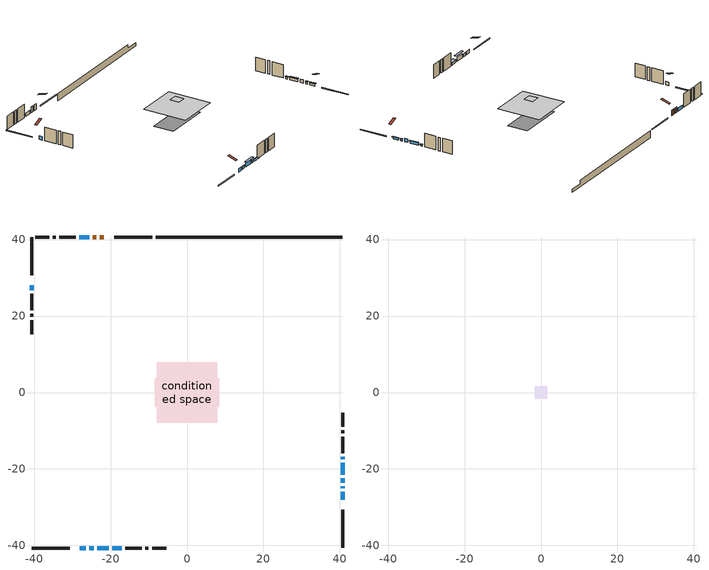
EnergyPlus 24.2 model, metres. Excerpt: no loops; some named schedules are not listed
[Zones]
conditioned space
 floor adiabatic (AdiabaticFloorConstruction): -7.94,-7.94 -7.94,7.94 7.94,7.94 7.94,-7.94 z4.19
 floor foundation (Slab1 construction): -8.48,-3.72 -8.48,3.72 8.48,3.72 8.48,-3.72 z-0.64
 wall outside (RimJoist1 construction): -9.04,40.66 -19.04,40.66 / -40.66,-40.66 -30.66,-40.66 / -40.66,40.66 -40.66,30.66 / 40.66,-40.66 40.66,-30.66 z1.75:2.05
 wall outside (AdiabaticWallConstruction 1): -21.71,40.66 -22.85,40.66 / -23.77,40.66 -24.68,40.66 z1.75:3.78
 wall outside (AdiabaticWallConstruction): -27.99,-40.66 -26.43,-40.66 / 40.66,-23.6 40.66,-22.37 / -25.5,-40.66 -24.36,-40.66 / -40.66,27.99 -40.66,26.77 / -25.61,40.66 -28.13,40.66 z1.75:2.97; 40.66,-27.99 40.66,-25.96 / 40.66,-25.04 40.66,-24.52 / -19.5,-40.66 -17.06,-40.66 z1.75:2.51; 40.66,-21.45 40.66,-18.4 z1.75:2.67; 40.66,-17.47 40.66,-16.86 z1.75:2.36; -23.43,-40.66 -20.43,-40.66 z1.75:3.27
 wall outside (Wall1 construction): -29.06,40.66 -33.4,40.66 / -16.14,-40.66 -11.8,-40.66 / -40.66,25.84 -40.66,21.5 / 40.66,-15.93 40.66,-11.59 z1.75:6.63
 wall outside (Wall2 construction): -34.32,40.66 -35.13,40.66 / -10.87,-40.66 -10.07,-40.66 / -40.66,20.57 -40.66,19.77 / 40.66,-10.67 40.66,-9.86 z1.75:6.63
 wall outside (Wall4 construction): -36.06,40.66 -39.73,40.66 / -9.14,-40.66 -5.46,-40.66 / -40.66,18.84 -40.66,15.17 / 40.66,-8.94 40.66,-5.26 z1.75:6.63
 wall foundation (FoundationWall1 construction): -8.11,40.66,-0.64 -8.11,40.66,1.75 35.78,40.66,1.75 35.78,40.66,0.47 40.66,40.66,0.47 40.66,40.66,-0.64
 window (WindowConstruction 7): -27.99,-40.66 -26.43,-40.66 z1.75:2.97
 window (WindowConstruction 5): 40.66,-27.99 40.66,-25.96 z1.75:2.51
 window (WindowConstruction 6): 40.66,-25.03 40.66,-24.52 z1.75:2.51
 window (WindowConstruction 8): 40.66,-23.6 40.66,-22.38 z1.75:2.97
 window (WindowConstruction 9): -25.5,-40.66 -24.36,-40.66 z1.75:2.97
 window (WindowConstruction 10): -40.66,27.99 -40.66,26.77 z1.75:2.97
 window (WindowConstruction): 40.66,-21.45 40.66,-18.4 z1.75:2.66
 window (WindowConstruction 1): 40.66,-17.47 40.66,-16.86 z1.75:2.36
 window (WindowConstruction 2): -25.61,40.66 -28.13,40.66 z1.75:2.97
 window (WindowConstruction 3): -23.43,-40.66 -20.43,-40.66 z1.75:3.27
 window (WindowConstruction 4): -19.5,-40.66 -17.07,-40.66 z1.75:2.51
 door (Door): -21.71,40.66 -22.85,40.66 z1.75:3.78
 door (Door 1): -23.77,40.66 -24.68,40.66 z1.75:3.78
 ceiling adiabatic (AdiabaticFloorConstruction): 7.94,-7.94 7.94,7.94 -7.94,7.94 -7.94,-7.94 z4.19
attic - vented
 floor to conditioned space (Floor1 construction Reversed): -1.58,-1.58 -1.58,1.58 1.58,1.58 1.58,-1.58 z6.63
 roof outside (Roof1 construction): -20.78,40.66,6.63 -20.78,37.58,7.65 -19.97,37.58,7.65 -19.97,40.66,6.63; -28.92,-40.66,6.63 -28.92,-37.58,7.65 -29.73,-37.58,7.65 -29.73,-40.66,6.63; -40.66,28.92,6.63 -37.58,28.92,7.65 -37.58,29.73,7.65 -40.66,29.73,6.63; 40.66,-28.92,6.63 37.58,-28.92,7.65 37.58,-29.73,7.65 40.66,-29.73,6.63
shading: 40.66,-25.81 40.66,-28.14 41.12,-28.14 41.12,-25.81 z2.66; 40.66,-24.38 40.66,-25.18 41.12,-25.18 41.12,-24.38 z2.66; 40.66,-18.25 40.66,-21.6 41.12,-21.6 41.12,-18.25 z2.81; 40.66,-16.71 40.66,-17.62 41.12,-17.62 41.12,-16.71 z2.51; -19.82,-40.66 -24.04,-40.66 -24.04,-41.42 -19.82,-41.42 z3.88; -16.92,-40.66 -19.65,-40.66 -19.65,-41.88 -16.92,-41.88 z2.66
[Building]
Building 1: Terrain=Suburbs
[Site:Location]
Vancouver Intl AP_BC: Latitude {deg}=49.19; Longitude {deg}=-123.18; Time Zone {hr}=-8; Elevation {m}=4; Keep Site Location Information=Yes
[Site:GroundTemperature:Shallow]
8.06451, 6.96315, 6.87495, 7.3976, 9.49575, 11.5841, 13.3946, 14.5416, 14.639, 13.7062, 11.9418, 9.91751
[Site:WaterMainsTemperature]
Calculation Method=Schedule; Temperature Schedule=mains temperature schedule
[Material] Roughness=Rough; Thermal Absorptance=0.9
Name | Thickness {m} | Conductivity {W/m-K} | Density {kg/m3} | Specific Heat {J/kg-K} | Solar Absorptance | Visible Absorptance
asphalt or fiberglass shingles | 0.00635 | 0.162714 | 1121.4 | 1465.45 | 0.4 | 0.4
ceiling loosefill ins | 0.169333 | 0.0480833 | 16.02 | 1046.75 | 0.7 | 0.7
ceiling stud and cavity | 0.1397 | 1.16667 | 65.682 | 1177.47 | 0.7 | 0.7
concrete 4.0 in. | 0.1016 | 1.803125 | 2242.8 | 837.4 | 0.7 | 0.7
concrete 8.0 in. | 0.2032 | 1.803125 | 2242.8 | 837.4 | 0.7 | 0.7
door material | 0.04445 | 0.188738 | 512.64 | 1214.23 | 0.7 | 0.7
door material 1 | 0.04445 | 0.20624 | 512.64 | 1214.23 | 0.7 | 0.7
exterior vertical ins | 0.0345488 | 0.029427 | 32.04 | 1214.23 | 0.7 | 0.7
floor covering | 0.0127 | 0.0433444 | 54.468 | 1339.84 | 0.6 | 0.6
floor rigid ins; wall rigid ins | 0.512978 | 0.029427 | 32.04 | 1214.23 | 0.7 | 0.7
floor stud and cavity | 0.1397 | 1.75129 | 37.0049 | 1207.88 | 0.7 | 0.7
furniture material conditioned space 1 | 0.1524 | 0.115458 | 640.8 | 1214.23 | 0.6 | 0.6
gypsum board | 0.0127 | 0.160291 | 801 | 837.4 | 0.6 | 0.6
gypsum board 1 | 0.0127 | 0.160291 | 801 | 837.4 | 0.7 | 0.7
osb sheathing 0.5 in. | 0.0127 | 0.115458 | 512.64 | 1214.23 | 0.7 | 0.7
osb sheathing 0.75 in. | 0.01905 | 0.115458 | 512.64 | 1214.23 | 0.7 | 0.7
osb sheathing 2.0 in. | 0.0508 | 0.115458 | 512.64 | 1214.23 | 0.7 | 0.7
rim joist stud and cavity | 0.0508 | 0.0382839 | 125.044 | 1163.47 | 0.6 | 0.6
slab rigid ins | 0.0653415 | 0.029427 | 32.04 | 1214.23 | 0.7 | 0.7
wall stud and cavity | 0.1397 | 0.0854019 | 139.0536 | 1170.24 | 0.7 | 0.7
wall stud and cavity 1 | 0.1397 | 0.12776 | 139.0536 | 1170.24 | 0.7 | 0.7
wall stud and cavity 2 | 0.1397 | 0.130803 | 139.0536 | 1170.24 | 0.7 | 0.7
wall stud and cavity 3 | 0.0889 | 0.380278 | 52.3479 | 1209.89 | 0.7 | 0.7
wall stud and cavity 4 | 0.0889 | 0.391764 | 83.0341 | 1211.67 | 0.7 | 0.7
wood siding | 0.0254 | 0.102417 | 544.68 | 1172.36 | 0.4 | 0.4
wood siding 1; wood siding 2; wood siding 3 | 0.0254 | 0.102417 | 544.68 | 1172.36 | 0.7 | 0.7
[WindowMaterial:SimpleGlazingSystem]
Name | U-Factor {W/m2-K} | Solar Heat Gain Coefficient
WindowMaterial | 1.36669 | 0.47
WindowMaterial 1 | 1.303101 | 0.44
WindowMaterial 2 | 1.38657 | 0.47
WindowMaterial 3 | 1.43199 | 0.49
WindowMaterial 4 | 1.38486 | 0.47
WindowMaterial 5 | 1.354203 | 0.46
WindowMaterial 6 | 1.3014 | 0.44
WindowMaterial 7 | 6.57001 | 0.81
WindowMaterial 8 | 9.52371 | 0.69
WindowMaterial 9 | 8.664628 | 0.7
[Construction]
AdiabaticFloorConstruction: floor stud and cavity, floor rigid ins, osb sheathing 0.75 in., floor covering
AdiabaticWallConstruction: wood siding 2, wall rigid ins, wall stud and cavity 3, gypsum board
AdiabaticWallConstruction 1: wood siding 3, wall rigid ins, wall stud and cavity 3, gypsum board
Door: door material
Door 1: door material 1
Floor1 construction Reversed: gypsum board, ceiling stud and cavity, ceiling loosefill ins
FoundationWall1 construction: concrete 8.0 in., gypsum board 1
furniture construction conditioned space 1: furniture material conditioned space 1
PartitionWallConstruction: gypsum board, wall stud and cavity 4, gypsum board
RimJoist1 construction: wood siding 1, osb sheathing 2.0 in., rim joist stud and cavity
Roof1 construction: asphalt or fiberglass shingles
Slab1 construction: slab rigid ins, concrete 4.0 in.
Wall1 construction: wood siding, osb sheathing 0.5 in., wall stud and cavity, gypsum board
Wall2 construction: wood siding, osb sheathing 0.5 in., wall stud and cavity 1, gypsum board
Wall4 construction: wood siding, osb sheathing 0.5 in., wall stud and cavity 2, gypsum board
WindowConstruction: WindowMaterial
WindowConstruction 1: WindowMaterial 1
WindowConstruction 10; WindowConstruction 8: WindowMaterial 8
WindowConstruction 2: WindowMaterial 2
WindowConstruction 3: WindowMaterial 3
WindowConstruction 4: WindowMaterial 4
WindowConstruction 5: WindowMaterial 5
WindowConstruction 6: WindowMaterial 6
WindowConstruction 7: WindowMaterial 7
WindowConstruction 9: WindowMaterial 9
[Zone] Multiplier=1; Part of Total Floor Area=Yes
Name | Volume {m3}
attic - vented | 1.66667
conditioned space | 639.7
[Space]
Name | Zone | Volume {m3}
attic - vented 1 | attic - vented | 1.66667
conditioned space 1 | conditioned space | 639.7
[ZoneInfiltration:EffectiveLeakageArea]
infil attic - vented 1: Zone or Space=attic - vented 1; Schedule=Always On Discrete; Effective Air Leakage Area {cm2}=413.793; Stack Coefficient=7.13943e-05; Wind Coefficient=5.70889e-06
[ZoneMixing]
whole house fan mix: Zone or Space=attic - vented; Schedule=Always On Continuous; Design Flow Rate Calculation Method=Flow/Zone; Design Flow Rate {m3/s}=0; Source Zone or Space=conditioned space
[SurfaceProperty:ExposedFoundationPerimeter]
Slab1: Exposed Perimeter Calculation Method=TotalExposedPerimeter; Total Exposed Perimeter {m}=48.768
[InternalMass] Zone or ZoneList=conditioned space; Space or SpaceList=conditioned space 1
Name | Construction | Surface Area {m2}
furniture mass conditioned space 1 | furniture construction conditioned space 1 | 151.2
partition wall mass | PartitionWallConstruction | 378
[Lights]
interior lighting: Zone or ZoneList or Space or SpaceList=conditioned space 1; Schedule=interior lighting schedule; Design Level Calculation Method=LightingLevel; Lighting Level {W}=343.2; Return Air Fraction=0; Fraction Radiant=0.6; Fraction Visible=0.2; Fraction Replaceable=1
[People]
occupants: Zone or ZoneList or Space or SpaceList=conditioned space 1; Number of People Schedule=occupants schedule; Number of People Calculation Method=People; Number of People=3; Fraction Radiant=0.314171; Sensible Heat Fraction=0.56303; Activity Level Schedule=occupants activity schedule; Carbon Dioxide Generation Rate {m3/s-W}=0; Enable ASHRAE 55 Comfort Warnings=No; Mean Radiant Temperature Calculation Type=EnclosureAveraged
[ElectricEquipment] Zone or ZoneList or Space or SpaceList=conditioned space 1; Design Level Calculation Method=EquipmentLevel
Name | Schedule | Design Level {W} | Fraction Latent | Fraction Radiant | Fraction Lost
clothes dryer | clothes dryer schedule | 140.772 | 0.015 | 0.081 | 0.85
clothes washer | clothes washer schedule | 32.1985 | 0.03 | 0.162 | 0.7
cooking range | cooking range schedule | 215.147 | 0.08 | 0.432 | 0.2
dishwasher | dishwasher schedule | 66.8632 | 0.3 | 0.18 | 0.4
fridge | fridge schedule | 72.9452 | 0 | 0.6 | 0
mech vent bath fan 0 | mech vent bath fan 0 schedule | 25.1 | 0 | 0 | 1
mech vent bath fan 1 | mech vent bath fan 1 schedule | 25.1 | 0 | 0 | 1
mech vent house fan | mech vent house fan schedule | 50.5467 | 0 | 0 | 0.5
mech vent house fan cfis | mech vent house fan cfis schedule | 0 | 0 | 0 | 0
mech vent range fan 0 | mech vent range fan 0 schedule | 57 | 0 | 0 | 1
misc plug loads | misc plug loads schedule | 494.7 | 0.045 | 0.513 | 0.1
whole house fan | Always On Discrete | 0 | 0 | 0 | 1
[OtherEquipment] Zone or ZoneList or Space or SpaceList=conditioned space 1; Design Level Calculation Method=EquipmentLevel
Name | Fuel Type | Schedule | Design Level {W} | Fraction Latent | Fraction Radiant | Fraction Lost
clothes dryer 1 | Electricity | clothes dryer schedule | 0 | 0.015 | 0.081 | 0.85
cooking range 1 | Electricity | cooking range schedule | 0 | 0.08 | 0.432 | 0.2
general water use latent | None | general water use schedule | 62.594 | 1 | 0 | 0
general water use sensible | None | general water use schedule | -61.6891 | 0 | 0.6 | 0
mech vent house fan latent load | None | Always On Discrete | 0 | 1 | 0 | 0
mech vent house fan sensible load | None | Always On Discrete | 0 | 0 | 0 | 0
water heater energy adjustment1 | NaturalGas | Always On Discrete | 0.01 | 0 | 0 | 1
[ZoneInfiltration:DesignFlowRate] Zone or ZoneList or Space or SpaceList=conditioned space 1; Schedule=Always On Discrete; Design Flow Rate Calculation Method=Flow/Zone; Design Flow Rate {m3/s}=0
infil flow; natural vent flow; whole house fan flow
[AvailabilityManager:Scheduled]
furnace airloop Availability Manager: Schedule=Always On Discrete
[Foundation:Kiva]
Foundation Kiva 1: Initial Indoor Air Temperature {C}=18; Wall Height Above Grade {m}=1.75001; Wall Depth Below Slab {m}=0.2032; Custom Block Material Name 1=exterior vertical ins; Custom Block Depth 1 {m}=2.39; Custom Block X Position 1 {m}=0.2159; Custom Block Z Position 1 {m}=0
[Foundation:Kiva:Settings]
Soil Conductivity {W/m-K}=0.849921; Soil Density {kg/m3}=1842.3; Soil Specific Heat {J/kg-K}=418.7; Ground Solar Absorptivity=0.9; Ground Thermal Absorptivity=0.9; Ground Surface Roughness {m}=0.03; Far-Field Width {m}=40; Deep-Ground Boundary Condition=ZeroFlux; Deep-Ground Depth {m}=40; Minimum Cell Dimension {m}=0.2; Maximum Cell Growth Coefficient=3; Simulation Timestep=Timestep
[Exterior:Lights]
exterior lighting: Schedule=exterior lighting schedule; Design Level {W}=75.6
[EnergyManagementSystem:GlobalVariable]
furnace_airloop_Fan_RTF
infil_program_Qfan
infil_program_Qinf
natural_vent_program_Qnv
natural_vent_program_Qwhf
[EnergyManagementSystem:Sensor]
Name | Output:Variable or Output:Meter Index Key | Output:Variable or Output:Meter
airflow_gain | infil flow | Infiltration Sensible Heat Gain Energy
airflow_gain_1 | natural vent flow | Infiltration Sensible Heat Gain Energy
airflow_gain_2 | whole house fan flow | Infiltration Sensible Heat Gain Energy
airflow_loss | infil flow | Infiltration Sensible Heat Loss Energy
airflow_loss_1 | natural vent flow | Infiltration Sensible Heat Loss Energy
airflow_loss_2 | whole house fan flow | Infiltration Sensible Heat Loss Energy
clg_load_cond |  | Cooling:EnergyTransfer:Zone:CONDITIONED SPACE
clg_sp_s; clg_sp_s_1 | cooling setpoint | Schedule Value
clothes_dryer_exhaust_0_sch_s | clothes dryer exhaust 0 schedule | Schedule Value
cool_season | cooling season schedule | Schedule Value
htg_load_cond |  | Heating:EnergyTransfer:Zone:CONDITIONED SPACE
htg_sp_s; htg_sp_s_1 | heating setpoint | Schedule Value
ig_ee_conv | clothes dryer | Electric Equipment Convective Heating Energy
ig_ee_conv_2 | cooking range | Electric Equipment Convective Heating Energy
ig_ee_conv_4 | fridge | Electric Equipment Convective Heating Energy
ig_ee_conv_5 | misc plug loads | Electric Equipment Convective Heating Energy
ig_ee_conv_6 | whole house fan | Electric Equipment Convective Heating Energy
ig_ee_rad | clothes dryer | Electric Equipment Radiant Heating Energy
ig_ee_rad_2 | cooking range | Electric Equipment Radiant Heating Energy
ig_ee_rad_4 | fridge | Electric Equipment Radiant Heating Energy
ig_ee_rad_5 | misc plug loads | Electric Equipment Radiant Heating Energy
ig_ee_rad_6 | whole house fan | Electric Equipment Radiant Heating Energy
ig_lgt_conv | interior lighting | Lights Convective Heating Energy
ig_lgt_rad | interior lighting | Lights Radiant Heating Energy
ig_lgt_vis | interior lighting | Lights Visible Radiation Heating Energy
ig_oe_conv | clothes dryer 1 | Other Equipment Convective Heating Energy
ig_oe_conv_1 | cooking range 1 | Other Equipment Convective Heating Energy
ig_oe_conv_2 | general water use latent | Other Equipment Convective Heating Energy
ig_oe_conv_3 | general water use sensible | Other Equipment Convective Heating Energy
ig_oe_conv_4 | water heater energy adjustment1 | Other Equipment Convective Heating Energy
ig_oe_rad | clothes dryer 1 | Other Equipment Radiant Heating Energy
ig_oe_rad_1 | cooking range 1 | Other Equipment Radiant Heating Energy
ig_oe_rad_2 | general water use latent | Other Equipment Radiant Heating Energy
ig_oe_rad_3 | general water use sensible | Other Equipment Radiant Heating Energy
ig_oe_rad_4 | water heater energy adjustment1 | Other Equipment Radiant Heating Energy
ig_ppl_conv | occupants | People Convective Heating Energy
ig_ppl_rad | occupants | People Radiant Heating Energy
im_conv | furniture mass conditioned space 1 | Surface Inside Face Convection Heat Gain Energy
im_conv_1 | partition wall mass | Surface Inside Face Convection Heat Gain Energy
im_ig | furniture mass conditioned space 1 | Surface Inside Face Internal Gains Radiation Heat Gain Energy
im_ig_1 | partition wall mass | Surface Inside Face Internal Gains Radiation Heat Gain Energy
im_lgt | furniture mass conditioned space 1 | Surface Inside Face Lights Radiation Heat Gain Energy
im_lgt_1 | partition wall mass | Surface Inside Face Lights Radiation Heat Gain Energy
im_sol | furniture mass conditioned space 1 | Surface Inside Face Solar Radiation Heat Gain Energy
im_sol_1 | partition wall mass | Surface Inside Face Solar Radiation Heat Gain Energy
im_surf | furniture mass conditioned space 1 | Surface Inside Face Net Surface Thermal Radiation Heat Gain Energy
im_surf_1 | partition wall mass | Surface Inside Face Net Surface Thermal Radiation Heat Gain Energy
mech_vent_bath_fan_0_sch_s | mech vent bath fan 0 schedule | Schedule Value
mech_vent_bath_fan_1_sch_s | mech vent bath fan 1 schedule | Schedule Value
mech_vent_range_fan_0_sch_s | mech vent range fan 0 schedule | Schedule Value
mv_conv | mech vent bath fan 0 | Electric Equipment Convective Heating Energy
mv_conv_1 | mech vent bath fan 1 | Electric Equipment Convective Heating Energy
mv_conv_2 | mech vent house fan | Electric Equipment Convective Heating Energy
mv_conv_3 | mech vent house fan cfis | Electric Equipment Convective Heating Energy
mv_conv_4 | mech vent range fan 0 | Electric Equipment Convective Heating Energy
mv_conv_5 | mech vent house fan latent load | Other Equipment Convective Heating Energy
mv_conv_6 | mech vent house fan sensible load | Other Equipment Convective Heating Energy
mv_rad | mech vent bath fan 0 | Electric Equipment Radiant Heating Energy
mv_rad_1 | mech vent bath fan 1 | Electric Equipment Radiant Heating Energy
mv_rad_2 | mech vent house fan | Electric Equipment Radiant Heating Energy
mv_rad_3 | mech vent house fan cfis | Electric Equipment Radiant Heating Energy
mv_rad_4 | mech vent range fan 0 | Electric Equipment Radiant Heating Energy
mv_rad_5 | mech vent house fan latent load | Other Equipment Radiant Heating Energy
mv_rad_6 | mech vent house fan sensible load | Other Equipment Radiant Heating Energy
natural_vent_s | natural vent schedule | Schedule Value
out_pb_s |  | Site Outdoor Air Barometric Pressure
out_wt_s |  | Site Outdoor Air Humidity Ratio
site_vw_s |  | Site Wind Speed
ss_back_out | Window1 | Surface Window Shortwave from Zone Back Out Window Heat Transfer Rate
ss_back_out_1 | Window10 | Surface Window Shortwave from Zone Back Out Window Heat Transfer Rate
ss_back_out_10 | Window9 | Surface Window Shortwave from Zone Back Out Window Heat Transfer Rate
ss_back_out_2 | Window12 | Surface Window Shortwave from Zone Back Out Window Heat Transfer Rate
ss_back_out_3 | Window13 | Surface Window Shortwave from Zone Back Out Window Heat Transfer Rate
ss_back_out_4 | Window16 | Surface Window Shortwave from Zone Back Out Window Heat Transfer Rate
ss_back_out_5 | Window17 | Surface Window Shortwave from Zone Back Out Window Heat Transfer Rate
ss_back_out_6 | Window2 | Surface Window Shortwave from Zone Back Out Window Heat Transfer Rate
ss_back_out_7 | Window5 | Surface Window Shortwave from Zone Back Out Window Heat Transfer Rate
ss_back_out_8 | Window6 | Surface Window Shortwave from Zone Back Out Window Heat Transfer Rate
ss_back_out_9 | Window8 | Surface Window Shortwave from Zone Back Out Window Heat Transfer Rate
ss_conv | Door1 | Surface Inside Face Convection Heat Gain Energy
ss_conv_1 | Door2 | Surface Inside Face Convection Heat Gain Energy
ss_conv_10 | Window6 | Surface Inside Face Convection Heat Gain Energy
ss_conv_11 | Window8 | Surface Inside Face Convection Heat Gain Energy
ss_conv_12 | Window9 | Surface Inside Face Convection Heat Gain Energy
ss_conv_2 | Window1 | Surface Inside Face Convection Heat Gain Energy
ss_conv_3 | Window10 | Surface Inside Face Convection Heat Gain Energy
ss_conv_4 | Window12 | Surface Inside Face Convection Heat Gain Energy
ss_conv_5 | Window13 | Surface Inside Face Convection Heat Gain Energy
ss_conv_6 | Window16 | Surface Inside Face Convection Heat Gain Energy
ss_conv_7 | Window17 | Surface Inside Face Convection Heat Gain Energy
ss_conv_8 | Window2 | Surface Inside Face Convection Heat Gain Energy
ss_conv_9 | Window5 | Surface Inside Face Convection Heat Gain Energy
ss_ig | Door1 | Surface Inside Face Internal Gains Radiation Heat Gain Energy
ss_ig_1 | Door2 | Surface Inside Face Internal Gains Radiation Heat Gain Energy
ss_ig_10 | Window6 | Surface Inside Face Internal Gains Radiation Heat Gain Energy
ss_ig_11 | Window8 | Surface Inside Face Internal Gains Radiation Heat Gain Energy
ss_ig_12 | Window9 | Surface Inside Face Internal Gains Radiation Heat Gain Energy
ss_ig_2 | Window1 | Surface Inside Face Internal Gains Radiation Heat Gain Energy
ss_ig_3 | Window10 | Surface Inside Face Internal Gains Radiation Heat Gain Energy
ss_ig_4 | Window12 | Surface Inside Face Internal Gains Radiation Heat Gain Energy
ss_ig_5 | Window13 | Surface Inside Face Internal Gains Radiation Heat Gain Energy
ss_ig_6 | Window16 | Surface Inside Face Internal Gains Radiation Heat Gain Energy
ss_ig_7 | Window17 | Surface Inside Face Internal Gains Radiation Heat Gain Energy
ss_ig_8 | Window2 | Surface Inside Face Internal Gains Radiation Heat Gain Energy
ss_ig_9 | Window5 | Surface Inside Face Internal Gains Radiation Heat Gain Energy
ss_lgt | Door1 | Surface Inside Face Lights Radiation Heat Gain Energy
ss_lgt_1 | Door2 | Surface Inside Face Lights Radiation Heat Gain Energy
ss_sol | Door1 | Surface Inside Face Solar Radiation Heat Gain Energy
ss_sol_1 | Door2 | Surface Inside Face Solar Radiation Heat Gain Energy
ss_surf | Door1 | Surface Inside Face Net Surface Thermal Radiation Heat Gain Energy
ss_surf_1 | Door2 | Surface Inside Face Net Surface Thermal Radiation Heat Gain Energy
ss_surf_10 | Window6 | Surface Inside Face Net Surface Thermal Radiation Heat Gain Energy
ss_surf_11 | Window8 | Surface Inside Face Net Surface Thermal Radiation Heat Gain Energy
ss_surf_12 | Window9 | Surface Inside Face Net Surface Thermal Radiation Heat Gain Energy
ss_surf_2 | Window1 | Surface Inside Face Net Surface Thermal Radiation Heat Gain Energy
ss_surf_3 | Window10 | Surface Inside Face Net Surface Thermal Radiation Heat Gain Energy
ss_surf_4 | Window12 | Surface Inside Face Net Surface Thermal Radiation Heat Gain Energy
ss_surf_5 | Window13 | Surface Inside Face Net Surface Thermal Radiation Heat Gain Energy
ss_surf_6 | Window16 | Surface Inside Face Net Surface Thermal Radiation Heat Gain Energy
ss_surf_7 | Window17 | Surface Inside Face Net Surface Thermal Radiation Heat Gain Energy
ss_surf_8 | Window2 | Surface Inside Face Net Surface Thermal Radiation Heat Gain Energy
ss_surf_9 | Window5 | Surface Inside Face Net Surface Thermal Radiation Heat Gain Energy
ss_trans_in | Window1 | Surface Window Transmitted Solar Radiation Rate
ss_trans_in_1 | Window10 | Surface Window Transmitted Solar Radiation Rate
ss_trans_in_10 | Window9 | Surface Window Transmitted Solar Radiation Rate
ss_trans_in_2 | Window12 | Surface Window Transmitted Solar Radiation Rate
ss_trans_in_3 | Window13 | Surface Window Transmitted Solar Radiation Rate
ss_trans_in_4 | Window16 | Surface Window Transmitted Solar Radiation Rate
ss_trans_in_5 | Window17 | Surface Window Transmitted Solar Radiation Rate
ss_trans_in_6 | Window2 | Surface Window Transmitted Solar Radiation Rate
ss_trans_in_7 | Window5 | Surface Window Transmitted Solar Radiation Rate
ss_trans_in_8 | Window6 | Surface Window Transmitted Solar Radiation Rate
ss_trans_in_9 | Window8 | Surface Window Transmitted Solar Radiation Rate
ss_trans_out | Window1 | Surface Inside Face Initial Transmitted Diffuse Transmitted Out Window Solar Radiation Rate
ss_trans_out_1 | Window10 | Surface Inside Face Initial Transmitted Diffuse Transmitted Out Window Solar Radiation Rate
ss_trans_out_10 | Window9 | Surface Inside Face Initial Transmitted Diffuse Transmitted Out Window Solar Radiation Rate
ss_trans_out_2 | Window12 | Surface Inside Face Initial Transmitted Diffuse Transmitted Out Window Solar Radiation Rate
ss_trans_out_3 | Window13 | Surface Inside Face Initial Transmitted Diffuse Transmitted Out Window Solar Radiation Rate
ss_trans_out_4 | Window16 | Surface Inside Face Initial Transmitted Diffuse Transmitted Out Window Solar Radiation Rate
ss_trans_out_5 | Window17 | Surface Inside Face Initial Transmitted Diffuse Transmitted Out Window Solar Radiation Rate
ss_trans_out_6 | Window2 | Surface Inside Face Initial Transmitted Diffuse Transmitted Out Window Solar Radiation Rate
ss_trans_out_7 | Window5 | Surface Inside Face Initial Transmitted Diffuse Transmitted Out Window Solar Radiation Rate
ss_trans_out_8 | Window6 | Surface Inside Face Initial Transmitted Diffuse Transmitted Out Window Solar Radiation Rate
ss_trans_out_9 | Window8 | Surface Inside Face Initial Transmitted Diffuse Transmitted Out Window Solar Radiation Rate
s_conv | Floor1 | Surface Inside Face Convection Heat Gain Energy
s_conv_1 | FoundationWall1 | Surface Inside Face Convection Heat Gain Energy
s_conv_10 | Wall1:180 | Surface Inside Face Convection Heat Gain Energy
s_conv_11 | Wall1:270 | Surface Inside Face Convection Heat Gain Energy
s_conv_12 | Wall1:90 | Surface Inside Face Convection Heat Gain Energy
s_conv_13 | Wall2:0 | Surface Inside Face Convection Heat Gain Energy
s_conv_14 | Wall2:180 | Surface Inside Face Convection Heat Gain Energy
s_conv_15 | Wall2:270 | Surface Inside Face Convection Heat Gain Energy
s_conv_16 | Wall2:90 | Surface Inside Face Convection Heat Gain Energy
s_conv_17 | Wall4:0 | Surface Inside Face Convection Heat Gain Energy
s_conv_18 | Wall4:180 | Surface Inside Face Convection Heat Gain Energy
s_conv_19 | Wall4:270 | Surface Inside Face Convection Heat Gain Energy
s_conv_2 | inferred conditioned ceiling | Surface Inside Face Convection Heat Gain Energy
